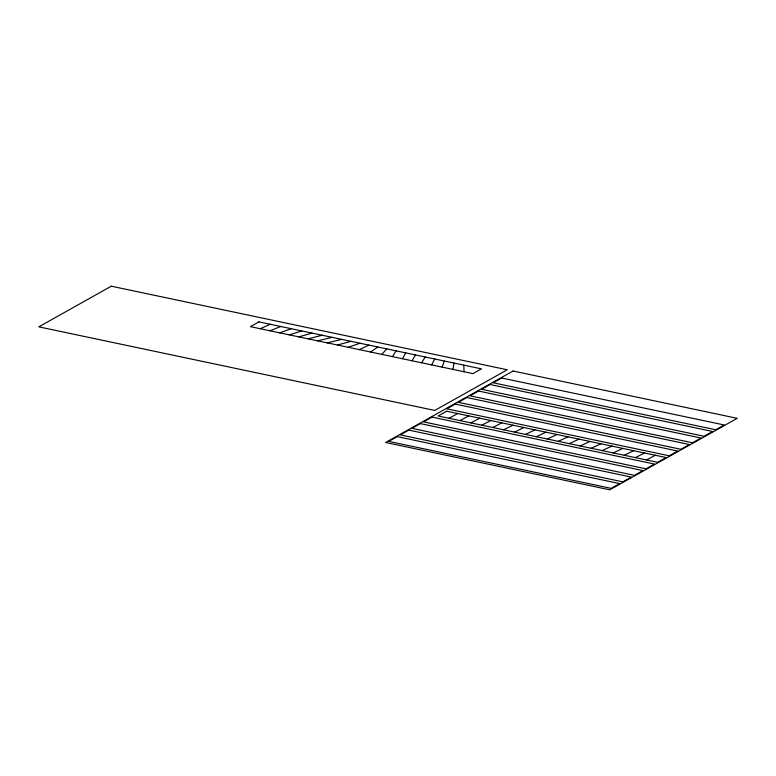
<?xml version="1.0" encoding="UTF-8"?>
<svg xmlns="http://www.w3.org/2000/svg" width="776" height="776" viewBox="0 0 776 776"><rect width="100%" height="100%" fill="white"/><g stroke="black" fill="none" stroke-linecap="round" stroke-linejoin="round"><path stroke-width="1.16" d="M452.961 369.405L454.009 363.071M442.097 367.116L444.338 361.024M431.621 364.904L434.764 359.007M402.463 358.745L405.732 352.876M412.056 360.772L415.49 354.933M421.649 362.799L425.18 356.979M392.413 356.62L396.119 350.849M381.753 354.37L386.807 348.88M370.608 352.023L377.796 346.979M449.071 418.283L457.685 413.54M459.984 420.582L468.723 415.868M470.896 422.891L479.762 418.206M646.505 459.964L655.371 455.269M481.809 425.19L490.801 420.534M492.712 427.498L501.849 422.862M635.36 457.607L644.565 452.99M503.624 429.797L512.878 425.19M514.537 432.106L523.916 427.518M525.459 434.405L534.936 429.846M624.234 455.26L633.72 450.701M536.391 436.713L545.955 432.174M359.288 349.636L368.94 345.107M547.322 439.022L556.974 434.502M558.264 441.331L567.974 436.82M613.156 452.922L622.847 448.412M569.215 443.649L578.974 439.148M580.176 445.957L589.964 441.466M602.127 450.594L611.915 446.103M591.137 448.276L600.954 443.785M260.232 328.723L270.223 324.271M270.019 330.789L280.776 326.502M279.729 332.836L291.281 328.714M348.143 347.279L360.074 343.235M289.341 334.863L301.719 330.915M298.828 336.871L312.03 333.098M337.434 345.019L351.033 341.333M308.208 338.85L322.166 335.232M317.617 340.839L332.07 337.327M327.278 342.876L341.702 339.364M463.805 365.137L464.029 371.743M111.298 286.189L38.8 326.851L434.754 410.436L507.252 369.774L111.298 286.189M258.912 321.885L250.415 326.647L472.962 373.625L481.459 368.862L258.912 321.885M513.091 371.015L385.623 442.495L609.732 489.811L737.2 418.322L513.091 371.015M397.176 436.626L388.679 441.389L611.216 488.376L619.714 483.603L397.176 436.626M408.787 430.117L400.29 434.88L622.827 481.857L631.325 477.094L408.787 430.117M420.398 423.599L411.901 428.362L634.448 475.349L642.945 470.576L420.398 423.599M432.019 417.09L423.521 421.853L646.059 468.83L654.556 464.067L432.019 417.09M455.24 404.063L446.743 408.826L669.281 455.803L677.778 451.04L455.24 404.063M466.851 397.545L458.354 402.317L680.901 449.294L689.398 444.522L466.851 397.545M478.472 391.036L469.975 395.799L692.512 442.776L701.009 438.013L478.472 391.036M490.083 384.518L481.586 389.29L704.123 436.267L712.63 431.495L490.083 384.518M501.694 378.009L493.196 382.772L715.734 429.759L724.241 424.986L501.694 378.009M446.646 411.212L438.149 415.975L657.67 462.321L666.167 457.549L446.646 411.212"/></g></svg>
